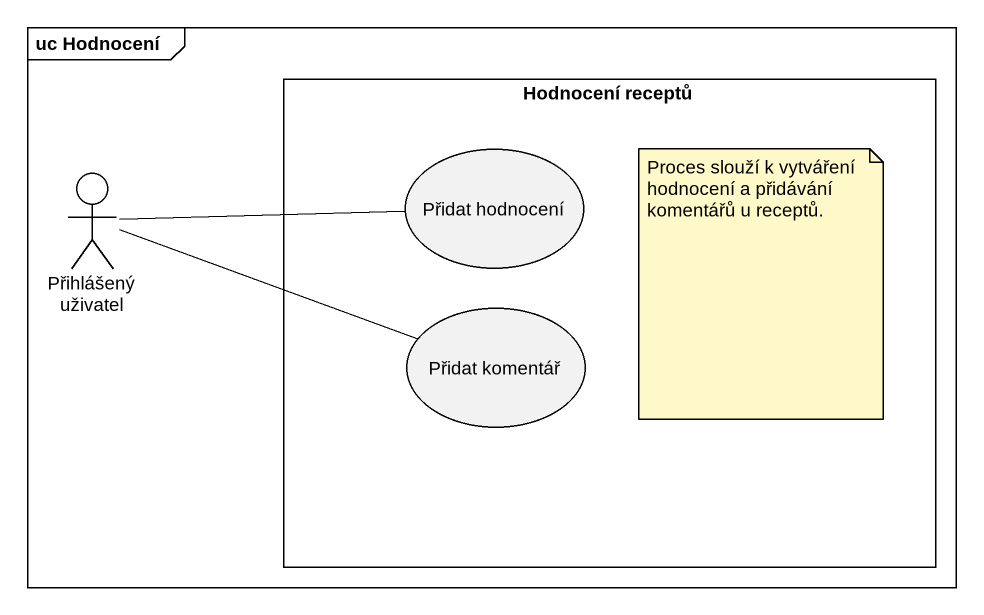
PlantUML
@startuml
mainframe uc Hodnocení
rectangle "Hodnocení receptů" as Hodnocení_receptů {
  usecase "Přidat hodnocení" as Přidat_hodnocení
  usecase "Přidat komentář" as Přidat_komentář
}
actor "Přihlášený uživatel" as Přihlášený_uživatel
Přihlášený_uživatel -right- Přidat_hodnocení
Přihlášený_uživatel -right- Přidat_komentář
note as N1
  Proces slouží k vytváření hodnocení a přidávání komentářů u receptů.
end note
@enduml
